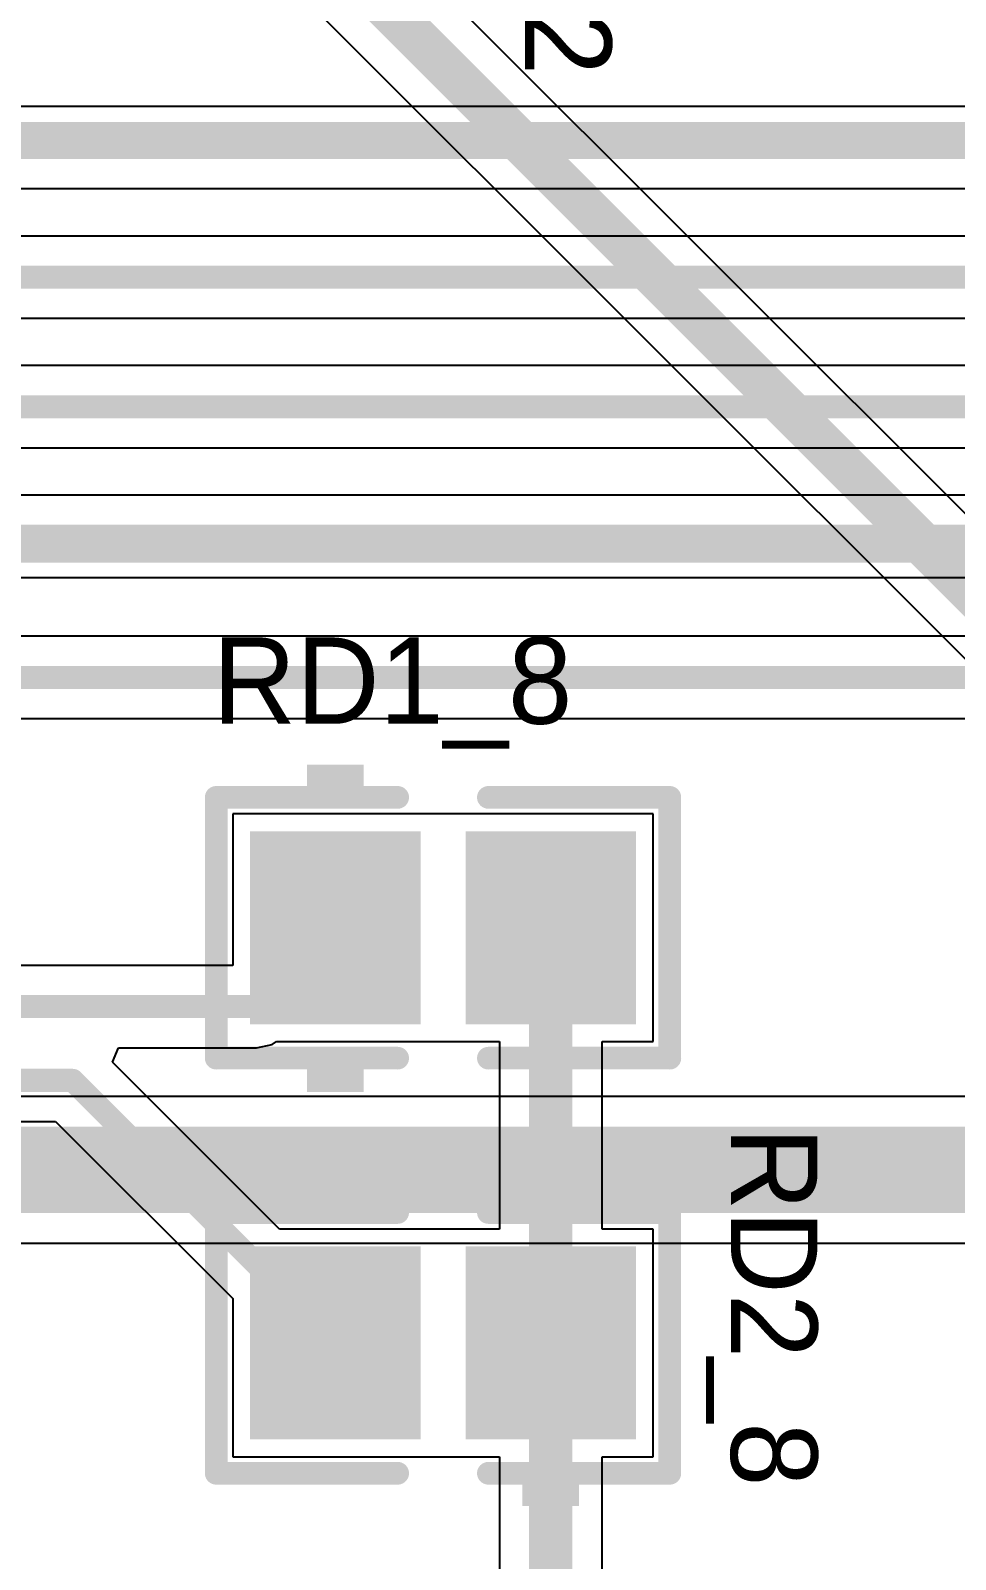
# Model space of a CAD drawing. Header units: millimetres. Extents: x 0.67 to 7.75, y 0.64 to 6.06.
# Drawn here: x 3.67 to 3.991, y 3.775 to 4.306 of the extents above; entities that cross this region are included whole.
import ezdxf

# ---------------------------------------------------------------- set-up
doc = ezdxf.new("R2010")
doc.units = ezdxf.units.MM
doc.header["$MEASUREMENT"] = 0
for name, color, linetype in [('BottomLayer', 5, 'Continuous'), ('TopLayer', 1, 'Continuous'), ('TopOverlay', 2, 'Continuous'), ('TopPaste', 8, 'Continuous'), ('TopSolder', 216, 'Continuous')]:
    doc.layers.add(name, color=color, linetype=linetype)

# ---------------------------------------------------------------- blocks, each defined once
blk = doc.blocks.new('CC2012_0805_211')
at = {"layer": 'TopLayer'}
for points in [[(-0.06299, -0.02953), (-0.01181, -0.02953), (-0.06299, 0.02953), (-0.01181, 0.02953)], [(0.01181, -0.02953), (0.06299, -0.02953), (0.01181, 0.02953), (0.06299, 0.02953)]]:
    blk.add_solid(points, dxfattribs=at)
at = {"layer": 'TopOverlay', "const_width": 0.00787}
for points in [[(-0.07874, 0.04528), (-0.07874, -0.04528)], [(-0.01575, 0.04528), (-0.07874, 0.04528)], [(0.07874, 0.04528), (0.01575, 0.04528)], [(0.07874, 0.04528), (0.07874, -0.04528)], [(-0.01575, -0.04528), (-0.07874, -0.04528)], [(0.07874, -0.04528), (0.01575, -0.04528)]]:
    blk.add_lwpolyline(points, dxfattribs=at)
at = {"layer": 'TopOverlay', "const_width": 0.00394}
for points in [[(-0.08071, 0.04528, 1), (-0.07677, 0.04528, 1)], [(-0.08071, 0.04528, 1), (-0.07677, 0.04528, 1)], [(-0.01772, 0.04528, 1), (-0.01378, 0.04528, 1)], [(0.01378, 0.04528, 1), (0.01772, 0.04528, 1)], [(0.07677, 0.04528, 1), (0.08071, 0.04528, 1)], [(0.07677, 0.04528, 1), (0.08071, 0.04528, 1)], [(-0.08071, -0.04528, 1), (-0.07677, -0.04528, 1)], [(-0.08071, -0.04528, 1), (-0.07677, -0.04528, 1)], [(-0.01772, -0.04528, 1), (-0.01378, -0.04528, 1)], [(0.01378, -0.04528, 1), (0.01772, -0.04528, 1)], [(0.07677, -0.04528, 1), (0.08071, -0.04528, 1)], [(0.07677, -0.04528, 1), (0.08071, -0.04528, 1)]]:
    blk.add_lwpolyline(points, format="xyb", close=True, dxfattribs=at)
at = {"layer": 'TopOverlay'}
for points in [[(-0.04724, 0.04882), (-0.02756, 0.04882), (-0.04724, 0.05669), (-0.02756, 0.05669)], [(-0.04725, -0.05709), (-0.02756, -0.05709), (-0.04725, -0.04921), (-0.02756, -0.04921)]]:
    blk.add_solid(points, dxfattribs=at)
at = {"layer": 'TopPaste'}
for points in [[(-0.06299, -0.02953), (-0.01181, -0.02953), (-0.06299, 0.02953), (-0.01181, 0.02953)], [(0.01181, -0.02953), (0.06299, -0.02953), (0.01181, 0.02953), (0.06299, 0.02953)]]:
    blk.add_solid(points, dxfattribs=at)
at = {"layer": 'TopSolder'}
for points in [[(-0.06699, -0.03353), (-0.00781, -0.03353), (-0.06699, 0.03353), (-0.00781, 0.03353)], [(0.00781, -0.03353), (0.06699, -0.03353), (0.00781, 0.03353), (0.06699, 0.03353)]]:
    blk.add_solid(points, dxfattribs=at)
blk = doc.blocks.new('CC2012_0805_212')
at = {"layer": 'TopLayer'}
for points in [[(-0.06299, -0.02953), (-0.01181, -0.02953), (-0.06299, 0.02953), (-0.01181, 0.02953)], [(0.01181, -0.02953), (0.06299, -0.02953), (0.01181, 0.02953), (0.06299, 0.02953)]]:
    blk.add_solid(points, dxfattribs=at)
at = {"layer": 'TopOverlay', "const_width": 0.00787}
for points in [[(-0.07874, -0.04528), (-0.07874, 0.04528)], [(-0.07874, 0.04528), (-0.01575, 0.04528)], [(0.01575, 0.04528), (0.07874, 0.04528)], [(0.07874, -0.04528), (0.07874, 0.04528)], [(-0.07874, -0.04528), (-0.01575, -0.04528)], [(0.01575, -0.04528), (0.07874, -0.04528)]]:
    blk.add_lwpolyline(points, dxfattribs=at)
at = {"layer": 'TopOverlay', "const_width": 0.00394}
for points in [[(-0.08071, 0.04528, 1), (-0.07677, 0.04528, 1)], [(-0.08071, 0.04528, 1), (-0.07677, 0.04528, 1)], [(-0.01772, 0.04528, 1), (-0.01378, 0.04528, 1)], [(0.01378, 0.04528, 1), (0.01772, 0.04528, 1)], [(0.07677, 0.04528, 1), (0.08071, 0.04528, 1)], [(0.07677, 0.04528, 1), (0.08071, 0.04528, 1)], [(-0.08071, -0.04528, 1), (-0.07677, -0.04528, 1)], [(-0.08071, -0.04528, 1), (-0.07677, -0.04528, 1)], [(-0.01772, -0.04528, 1), (-0.01378, -0.04528, 1)], [(0.01378, -0.04528, 1), (0.01772, -0.04528, 1)], [(0.07677, -0.04528, 1), (0.08071, -0.04528, 1)], [(0.07677, -0.04528, 1), (0.08071, -0.04528, 1)]]:
    blk.add_lwpolyline(points, format="xyb", close=True, dxfattribs=at)
at = {"layer": 'TopOverlay'}
for points in [[(-0.04727, 0.04882), (-0.02758, 0.04882), (-0.04727, 0.05669), (-0.02758, 0.05669)], [(-0.04724, -0.05707), (-0.02756, -0.05707), (-0.04724, -0.04919), (-0.02756, -0.04919)]]:
    blk.add_solid(points, dxfattribs=at)
at = {"layer": 'TopPaste'}
for points in [[(-0.06299, -0.02953), (-0.01181, -0.02953), (-0.06299, 0.02953), (-0.01181, 0.02953)], [(0.01181, -0.02953), (0.06299, -0.02953), (0.01181, 0.02953), (0.06299, 0.02953)]]:
    blk.add_solid(points, dxfattribs=at)
at = {"layer": 'TopSolder'}
for points in [[(-0.06699, -0.03353), (-0.00781, -0.03353), (-0.06699, 0.03353), (-0.00781, 0.03353)], [(0.00781, -0.03353), (0.06699, -0.03353), (0.00781, 0.03353), (0.06699, 0.03353)]]:
    blk.add_solid(points, dxfattribs=at)

msp = doc.modelspace()

# ---------------------------------------------------------------- linework, layer by layer
at = {"layer": 'BottomLayer'}
for p, q in [((4.51803, 4.27927), (3.58197, 4.27927)), ((3.58197, 4.25073), (4.46432, 4.25073)), ((4.46096, 4.23427), (3.57566, 4.23427)), ((3.53197, 4.20573), (4.40934, 4.20573)), ((4.40303, 4.18927), (3.52566, 4.18927)), ((3.48197, 4.16073), (4.35434, 4.16073)), ((4.34803, 4.14427), (3.47566, 4.14427)), ((3.42697, 4.11573), (4.30672, 4.11573)), ((4.29344, 4.09527), (3.41503, 4.09527)), ((3.37739, 4.06673), (4.29261, 4.06673)), ((4.03873, 3.93549), (3.39127, 3.93549)), ((3.38071, 3.88451), (4.03873, 3.88451))]:
    msp.add_line(p, q, dxfattribs=at)
for points, const_width in [([(3.55, 4.265), (4.55, 4.265)], 0.008), ([(3.5, 4.22), (5.415, 4.22)], 0.008), ([(3.45, 4.175), (4.435, 4.175)], 0.008), ([(3.395, 4.13), (4.38, 4.13)], 0.008), ([(1.174, 4.081), (6.385, 4.081)], 0.008), ([(3.38071, 3.91), (4.063, 3.91)], 0.03)]:
    msp.add_lwpolyline(points, dxfattribs=dict(at, const_width=const_width))
at = {"layer": 'TopLayer'}
for p, q in [((4.07262, 4.0593), (3.79, 4.34192)), ((3.75622, 4.32522), (4.04216, 4.03929)), ((3.80961, 4.03358), (3.7398, 4.03358)), ((3.7398, 4.03358), (3.7398, 3.98093)), ((3.81098, 4.03358), (3.80961, 4.03358)), ((3.81461, 4.03358), (3.81098, 4.03358)), ((3.81598, 4.03358), (3.81461, 4.03358)), ((3.88579, 4.03358), (3.81598, 4.03358)), ((3.88579, 3.95452), (3.88579, 4.03358)), ((3.7398, 3.98093), (3.6528, 3.98093)), ((3.69808, 3.94738), (3.70015, 3.95238)), ((3.70015, 3.95238), (3.748, 3.95238)), ((3.748, 3.95238), (3.75347, 3.95347)), ((3.748, 3.95238), (3.748, 3.95238)), ((3.75347, 3.95347), (3.75504, 3.95452)), ((3.75504, 3.95452), (3.80961, 3.95452)), ((3.80961, 3.95452), (3.81098, 3.95452)), ((3.81098, 3.95452), (3.81461, 3.95452)), ((3.81461, 3.95452), (3.81598, 3.95452)), ((3.81598, 3.95452), (3.83235, 3.95452)), ((3.83235, 3.95452), (3.83235, 3.88941)), ((3.86804, 3.88941), (3.86804, 3.95452)), ((3.86804, 3.95452), (3.88579, 3.95452)), ((3.75605, 3.88941), (3.69808, 3.94738)), ((3.6528, 3.92679), (3.6783, 3.92679)), ((3.6783, 3.92679), (3.7398, 3.86529)), ((3.80961, 3.88941), (3.75605, 3.88941)), ((3.81098, 3.88941), (3.80961, 3.88941)), ((3.81461, 3.88941), (3.81098, 3.88941)), ((3.81598, 3.88941), (3.81461, 3.88941)), ((3.83235, 3.88941), (3.81598, 3.88941)), ((3.88579, 3.88941), (3.86804, 3.88941)), ((3.88579, 3.81036), (3.88579, 3.88941)), ((3.7398, 3.86529), (3.7398, 3.81036)), ((3.7398, 3.81036), (3.80961, 3.81036)), ((3.80961, 3.81036), (3.81098, 3.81036)), ((3.81098, 3.81036), (3.81461, 3.81036)), ((3.81461, 3.81036), (3.81598, 3.81036)), ((3.81598, 3.81036), (3.83235, 3.81036)), ((3.83235, 3.81036), (3.83235, 3.73941)), ((3.86804, 3.73941), (3.86804, 3.81036)), ((3.86804, 3.81036), (3.88579, 3.81036))]:
    msp.add_line(p, q, dxfattribs=at)
for points, const_width in [([(3.75, 4.35668), (4.06, 4.04668)], 0.015), ([(3.748, 3.96666), (3.77539, 3.99405)], 0.008), ([(3.8502, 3.84989), (3.8502, 3.99405)], 0.015), ([(3.6138, 3.96666), (3.748, 3.96666)], 0.008), ([(3.6138, 3.94107), (3.68421, 3.94107)], 0.008), ([(3.68421, 3.94107), (3.77539, 3.84989)], 0.008), ([(3.8502, 3.7), (3.8502, 3.84989)], 0.015)]:
    msp.add_lwpolyline(points, dxfattribs=dict(at, const_width=const_width))
for points, const_width in [([(3.77339, 3.99405, 1), (3.77739, 3.99405, 1)], 0.004), ([(3.84645, 3.99405, 1), (3.85395, 3.99405, 1)], 0.0075), ([(3.746, 3.96666, 1), (3.75, 3.96666, 1)], 0.004), ([(3.746, 3.96666, 1), (3.75, 3.96666, 1)], 0.004), ([(3.68221, 3.94107, 1), (3.68621, 3.94107, 1)], 0.004), ([(3.68221, 3.94107, 1), (3.68621, 3.94107, 1)], 0.004), ([(3.84645, 3.84989, 1), (3.85395, 3.84989, 1)], 0.0075), ([(3.84645, 3.84989, 1), (3.85395, 3.84989, 1)], 0.0075), ([(3.77339, 3.84989, 1), (3.77739, 3.84989, 1)], 0.004)]:
    msp.add_lwpolyline(points, format="xyb", close=True, dxfattribs=dict(at, const_width=const_width))
at = {"layer": 'TopOverlay', "const_width": 0.008}
for points in [[(3.0278, 4.26989), (3.9428, 4.26989)], [(3.9428, 4.26989), (4.0078, 4.26989)], [(3.0278, 4.12489), (4.0078, 4.12489)]]:
    msp.add_lwpolyline(points, dxfattribs=at)
at = {"layer": 'TopOverlay', "const_width": 0.004}
msp.add_lwpolyline([(3.9408, 4.26989, 1), (3.9448, 4.26989, 1)], format="xyb", close=True, dxfattribs=at)
msp.add_lwpolyline([(3.9408, 4.26989, 1), (3.9448, 4.26989, 1)], format="xyb", close=True, dxfattribs=at)

# ---------------------------------------------------------------- block references
for name, p, rotation in [('CC2012_0805_212', (3.8128, 3.99405), 360), ('CC2012_0805_211', (3.8128, 3.84989), 180)]:
    msp.add_blockref(name, p, dxfattribs=dict(rotation=rotation))

# ---------------------------------------------------------------- texts
at = {"layer": 'TopOverlay'}
for s, p in [('H2_12', (3.8413, 4.40839)), ('RD2_8', (3.9128, 3.92489))]:
    msp.add_text(s, height=0.03, rotation=270, dxfattribs=at).set_placement(p)
msp.add_text('RD1_8', height=0.03, dxfattribs=at).set_placement((3.7328, 4.06489))

doc.saveas('drawing.dxf')
